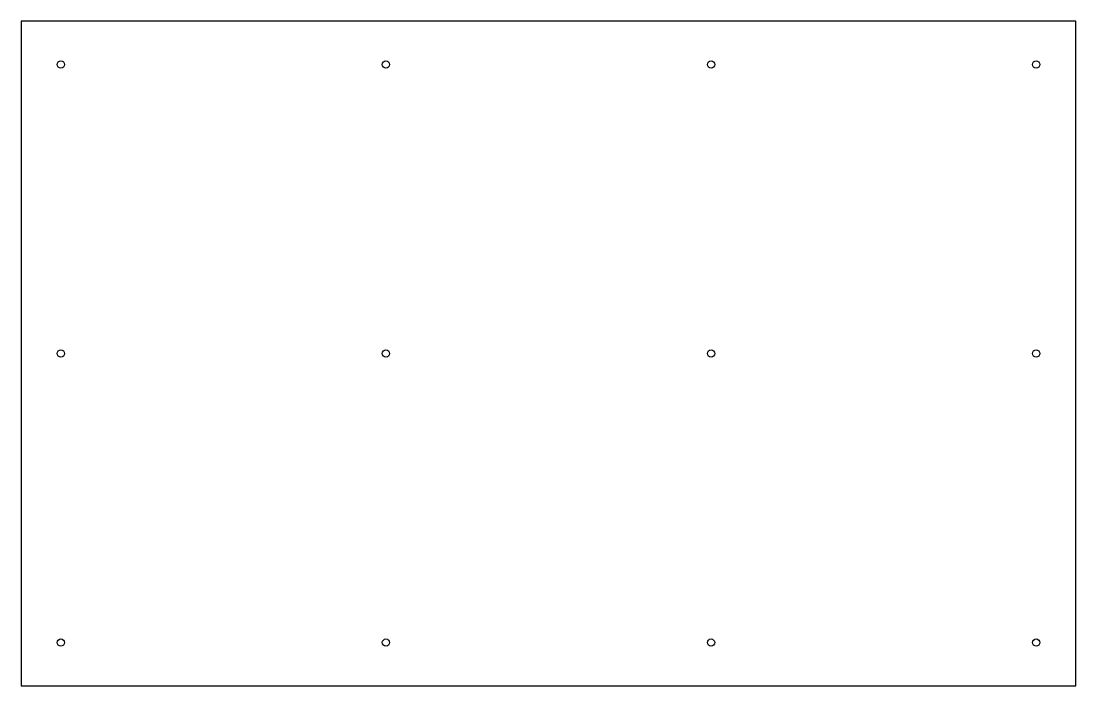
# Model space of a CAD drawing. Header units: millimetres. Extents: x 2382 to 3842, y 1498 to 2418.
import ezdxf

# ---------------------------------------------------------------- set-up
doc = ezdxf.new("R2010")
doc.units = ezdxf.units.MM

msp = doc.modelspace()

# ---------------------------------------------------------------- linework, layer by layer
for p, q in [((3841.6, 2417.7), (2381.6, 2417.7)), ((2381.6, 2417.7), (2381.6, 1497.7)), ((3841.6, 1497.7), (3841.6, 2417.7)), ((2381.6, 1497.7), (3841.6, 1497.7))]:
    msp.add_line(p, q)
for centre in [(2436.6, 2357.7), (2886.6, 2357.7), (3336.6, 2357.7), (3786.6, 2357.7), (2436.6, 1957.7), (2886.6, 1957.7), (3336.6, 1957.7), (3786.6, 1957.7), (2436.6, 1557.7), (2886.6, 1557.7), (3336.6, 1557.7), (3786.6, 1557.7)]:
    msp.add_circle(centre, 5)

doc.saveas('drawing.dxf')
